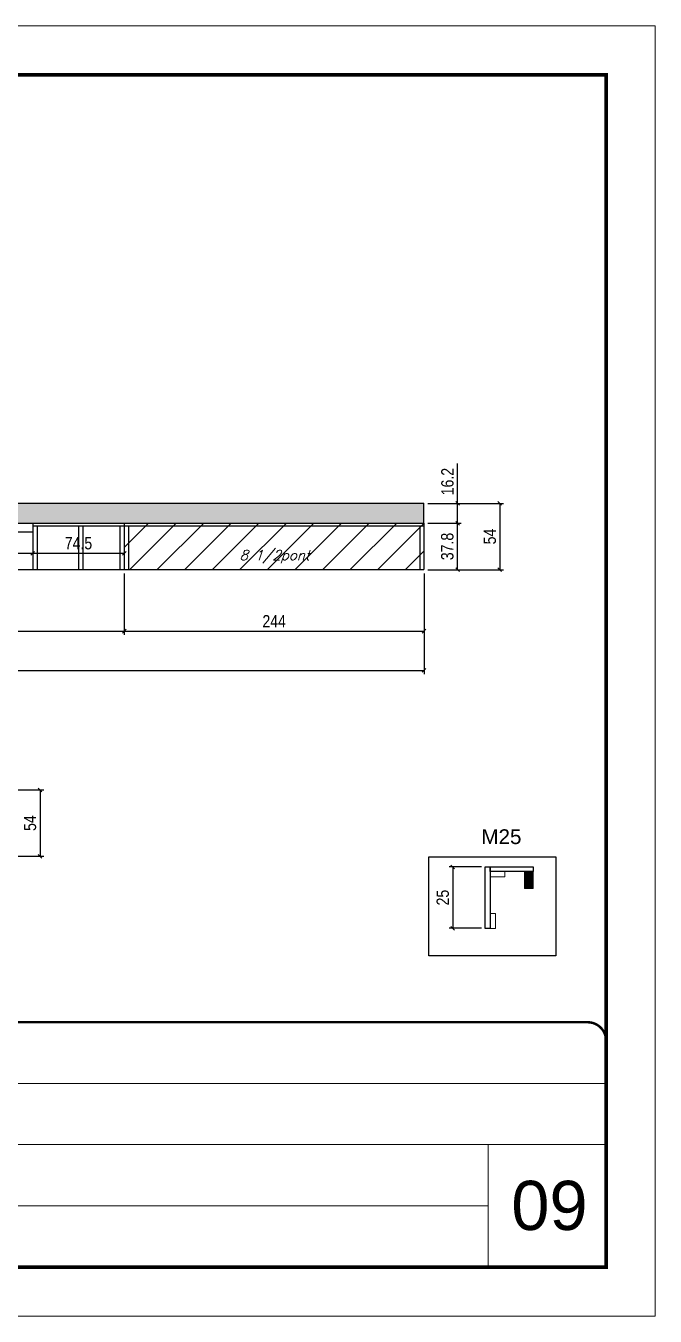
# Model space of a CAD drawing. Extents: x -21493 to -15213, y -12134 to 11887.
# Drawn here: x -20521 to -20008, y 8540 to 9590 of the extents above; entities that cross this region are included whole.
import ezdxf

# ---------------------------------------------------------------- set-up
doc = ezdxf.new("R2010")
doc.units = 0
doc.linetypes.add('CONTINUO', pattern=[0])
doc.linetypes.add('DASHED', pattern=[0.75, 0.5, -0.25])
for name, color, linetype in [('5', 5, 'Continuous'), ('COTA', 241, 'Continuous'), ('Painéis', 200, 'Continuous'), ('Reaproveitamento', 251, 'Continuous'), ('SARR_2.2x7', 40, 'Continuous'), ('SARR_3.5x7', 81, 'Continuous'), ('texto', 7, 'Continuous')]:
    doc.layers.add(name, color=color, linetype=linetype)
for name, color, linetype, lineweight in [('CARIMBO', 255, 'Continuous', 9), ('Folhas', 255, 'Continuous', 9), ('Madeira', 126, 'Continuous', 18), ('Sarr 2.2x7', 40, 'Continuous', 9), ('SARRAFO DE PRESSAO', 251, 'DASHED', 9)]:
    doc.layers.add(name, color=color, linetype=linetype, lineweight=lineweight)
doc.styles.add('ARIAL', font='arial.ttf')
doc.styles.add('COTA TECNICA', font='techl___.ttf', dxfattribs={"height": 10})
doc.styles.add('Romans', font='romans.shx')
doc.styles.get("Standard").update_dxf_attribs({"font": 'arial.ttf'})
doc.dimstyles.new('PAINEL', dxfattribs={"dimtxt": 10, "dimasz": 3, "dimexe": 3, "dimexo": 3, "dimgap": 3, "dimtad": 1, "dimdec": 1, "dimzin": 12, "dimdsep": 46, "dimtxsty": 'COTA TECNICA', "dimblk1": 'OBLIQUE', "dimblk2": 'OBLIQUE', "dimsah": 1, "dimcen": 0.9, "dimclrd": 4, "dimclre": 4, "dimclrt": 240, "dimadec": 1, "dimazin": 3, "dimtfac": 1, "dimtdec": 1, "dimtmove": 0, "dimatfit": 3, "dimfxl": 1, "dimtolj": 1, "dimtzin": 12, "dimarcsym": 0})

# ---------------------------------------------------------------- blocks, each defined once
blk = doc.blocks.new('_Oblique')
at = {"color": 0, "linetype": 'ByBlock', "lineweight": -2}
blk.add_line((-0.5, -0.5), (0.5, 0.5), dxfattribs=at)
blk = doc.blocks.new('*D92')
at = {"layer": 'COTA', "color": 4, "lineweight": -2, "ltscale": 25, "transparency": 16777216}
for p, q in [((-20193.6, 9185.3), (-20166.3, 9185.3)), ((-20169.3, 9147.5), (-20169.3, 9185.3)), ((-20193.6, 9147.5), (-20166.3, 9147.5))]:
    blk.add_line(p, q, dxfattribs=at)
at = {"layer": 'Defpoints', "color": 0, "ltscale": 25, "transparency": 16777216}
for p in [(-20196.6, 9185.3), (-20169.3, 9185.3), (-20196.6, 9147.5)]:
    blk.add_point(p, dxfattribs=at)
at = {"layer": 'COTA', "color": 4, "lineweight": -2, "ltscale": 25, "transparency": 16777216, "xscale": 3, "yscale": 3, "zscale": 3}
for p, rotation in [((-20169.3, 9185.3), 90), ((-20169.3, 9147.5), 270)]:
    blk.add_blockref('_Oblique', p, dxfattribs=dict(at, rotation=rotation))
at = {"layer": 'COTA', "color": 240, "ltscale": 25, "transparency": 16777216, "insert": (-20177.6, 9166.4), "char_height": 10, "attachment_point": 5, "rotation": 90, "style": 'COTA TECNICA'}
blk.add_mtext('\\A1;37.8', dxfattribs=at)
blk = doc.blocks.new('*D93')
at = {"layer": 'COTA', "color": 4, "lineweight": -2, "ltscale": 25, "transparency": 16777216}
for p, q in [((-20169.3, 9201.5), (-20169.3, 9233.8)), ((-20193.6, 9201.5), (-20166.3, 9201.5)), ((-20169.3, 9185.3), (-20169.3, 9201.5)), ((-20193.6, 9185.3), (-20166.3, 9185.3))]:
    blk.add_line(p, q, dxfattribs=at)
at = {"layer": 'Defpoints', "color": 0, "ltscale": 25, "transparency": 16777216}
for p in [(-20196.6, 9201.5), (-20169.3, 9201.5), (-20196.6, 9185.3)]:
    blk.add_point(p, dxfattribs=at)
at = {"layer": 'COTA', "color": 4, "lineweight": -2, "ltscale": 25, "transparency": 16777216, "xscale": 3, "yscale": 3, "zscale": 3}
for p, rotation in [((-20169.3, 9201.5), 90), ((-20169.3, 9185.3), 270)]:
    blk.add_blockref('_Oblique', p, dxfattribs=dict(at, rotation=rotation))
at = {"layer": 'COTA', "color": 240, "ltscale": 25, "transparency": 16777216, "insert": (-20177.5, 9219.2), "char_height": 10, "attachment_point": 5, "rotation": 90, "style": 'COTA TECNICA'}
blk.add_mtext('\\A1;16.2', dxfattribs=at)
blk = doc.blocks.new('*D707')
at = {"layer": 'Defpoints', "color": 0, "linetype": 'ByBlock', "transparency": 16777216}
for p in [(-20146.8, 8905.7), (-20173.2, 8855.7), (-20146.8, 8855.7)]:
    blk.add_point(p, dxfattribs=at)
at = {"layer": 'Sarr 2.2x7', "color": 4, "linetype": 'ByBlock', "lineweight": -2, "transparency": 16777216}
for p, q in [((-20149.8, 8905.7), (-20176.2, 8905.7)), ((-20173.2, 8905.7), (-20173.2, 8855.7)), ((-20149.8, 8855.7), (-20176.2, 8855.7))]:
    blk.add_line(p, q, dxfattribs=at)
at = {"layer": 'Sarr 2.2x7', "color": 4, "linetype": 'ByBlock', "lineweight": -2, "transparency": 16777216, "xscale": 3, "yscale": 3, "zscale": 3}
for p, rotation in [((-20173.2, 8905.7), 90), ((-20173.2, 8855.7), 270)]:
    blk.add_blockref('_Oblique', p, dxfattribs=dict(at, rotation=rotation))
at = {"layer": 'Sarr 2.2x7', "color": 240, "linetype": 'ByBlock', "transparency": 16777216, "insert": (-20181.3, 8880.7), "char_height": 10, "attachment_point": 5, "rotation": 90, "style": 'COTA TECNICA'}
blk.add_mtext('\\A1;25', dxfattribs=at)
blk = doc.blocks.new('*D94')
at = {"layer": 'COTA', "color": 4, "lineweight": -2, "ltscale": 25, "transparency": 16777216}
for p, q in [((-21294.2, 9144.5), (-21294.2, 9062.6)), ((-20196.6, 9144.5), (-20196.6, 9062.6)), ((-21294.2, 9065.6), (-20196.6, 9065.6))]:
    blk.add_line(p, q, dxfattribs=at)
at = {"layer": 'Defpoints', "color": 0, "ltscale": 25, "transparency": 16777216}
for p in [(-21294.2, 9147.5), (-20196.6, 9147.5), (-20196.6, 9065.6)]:
    blk.add_point(p, dxfattribs=at)
at = {"layer": 'COTA', "color": 4, "lineweight": -2, "ltscale": 25, "transparency": 16777216, "xscale": 3, "yscale": 3, "zscale": 3, "rotation": 180}
blk.add_blockref('_Oblique', (-21294.2, 9065.6), dxfattribs=at)
at = {"layer": 'COTA', "color": 4, "lineweight": -2, "ltscale": 25, "transparency": 16777216, "xscale": 3, "yscale": 3, "zscale": 3}
blk.add_blockref('_Oblique', (-20196.6, 9065.6), dxfattribs=at)
at = {"layer": 'COTA', "color": 240, "ltscale": 25, "transparency": 16777216, "insert": (-20745.4, 9073.7), "char_height": 10, "attachment_point": 5, "style": 'COTA TECNICA'}
blk.add_mtext('\\A1;1097.6', dxfattribs=at)
blk = doc.blocks.new('*D96')
at = {"layer": 'COTA', "color": 4, "lineweight": -2, "ltscale": 25, "transparency": 16777216}
for p, q in [((-20193.6, 9201.5), (-20131.9, 9201.5)), ((-20134.9, 9201.5), (-20134.9, 9147.5)), ((-20193.6, 9147.5), (-20131.9, 9147.5))]:
    blk.add_line(p, q, dxfattribs=at)
at = {"layer": 'Defpoints', "color": 0, "ltscale": 25, "transparency": 16777216}
for p in [(-20196.6, 9201.5), (-20196.6, 9147.5), (-20134.9, 9147.5)]:
    blk.add_point(p, dxfattribs=at)
at = {"layer": 'COTA', "color": 4, "lineweight": -2, "ltscale": 25, "transparency": 16777216, "xscale": 3, "yscale": 3, "zscale": 3}
for p, rotation in [((-20134.9, 9201.5), 90), ((-20134.9, 9147.5), 270)]:
    blk.add_blockref('_Oblique', p, dxfattribs=dict(at, rotation=rotation))
at = {"layer": 'COTA', "color": 240, "ltscale": 25, "transparency": 16777216, "insert": (-20143, 9174.5), "char_height": 10, "attachment_point": 5, "rotation": 90, "style": 'COTA TECNICA'}
blk.add_mtext('\\A1;54', dxfattribs=at)
blk = doc.blocks.new('*D714')
at = {"layer": 'COTA', "color": 4, "lineweight": -2, "ltscale": 25, "transparency": 16777216}
for p, q in [((-20684.6, 9144.5), (-20684.6, 9094.5)), ((-20440.6, 9144.5), (-20440.6, 9094.5)), ((-20684.6, 9097.5), (-20440.6, 9097.5))]:
    blk.add_line(p, q, dxfattribs=at)
at = {"layer": 'Defpoints', "color": 0, "ltscale": 25, "transparency": 16777216}
for p in [(-20684.6, 9147.5), (-20440.6, 9147.5), (-20440.6, 9097.5)]:
    blk.add_point(p, dxfattribs=at)
at = {"layer": 'COTA', "color": 4, "lineweight": -2, "ltscale": 25, "transparency": 16777216, "xscale": 3, "yscale": 3, "zscale": 3, "rotation": 180}
blk.add_blockref('_Oblique', (-20684.6, 9097.5), dxfattribs=at)
at = {"layer": 'COTA', "color": 4, "lineweight": -2, "ltscale": 25, "transparency": 16777216, "xscale": 3, "yscale": 3, "zscale": 3}
blk.add_blockref('_Oblique', (-20440.6, 9097.5), dxfattribs=at)
at = {"layer": 'COTA', "color": 240, "ltscale": 25, "transparency": 16777216, "insert": (-20562.6, 9105.6), "char_height": 10, "attachment_point": 5, "style": 'COTA TECNICA'}
blk.add_mtext('\\A1;244', dxfattribs=at)
blk = doc.blocks.new('*D715')
at = {"layer": 'COTA', "color": 4, "lineweight": -2, "ltscale": 25, "transparency": 16777216}
for p, q in [((-20440.6, 9144.5), (-20440.6, 9094.5)), ((-20196.6, 9144.5), (-20196.6, 9094.5)), ((-20440.6, 9097.5), (-20196.6, 9097.5))]:
    blk.add_line(p, q, dxfattribs=at)
at = {"layer": 'Defpoints', "color": 0, "ltscale": 25, "transparency": 16777216}
for p in [(-20440.6, 9147.5), (-20196.6, 9147.5), (-20196.6, 9097.5)]:
    blk.add_point(p, dxfattribs=at)
at = {"layer": 'COTA', "color": 4, "lineweight": -2, "ltscale": 25, "transparency": 16777216, "xscale": 3, "yscale": 3, "zscale": 3, "rotation": 180}
blk.add_blockref('_Oblique', (-20440.6, 9097.5), dxfattribs=at)
at = {"layer": 'COTA', "color": 4, "lineweight": -2, "ltscale": 25, "transparency": 16777216, "xscale": 3, "yscale": 3, "zscale": 3}
blk.add_blockref('_Oblique', (-20196.6, 9097.5), dxfattribs=at)
at = {"layer": 'COTA', "color": 240, "ltscale": 25, "transparency": 16777216, "insert": (-20318.6, 9105.6), "char_height": 10, "attachment_point": 5, "style": 'COTA TECNICA'}
blk.add_mtext('\\A1;244', dxfattribs=at)
blk = doc.blocks.new('*D717')
at = {"layer": 'COTA', "color": 4, "lineweight": -2, "ltscale": 25, "transparency": 16777216}
for p, q in [((-20605.1, 9182.3), (-20605.1, 9157.9)), ((-20515.1, 9182.3), (-20515.1, 9157.9)), ((-20605.1, 9160.9), (-20515.1, 9160.9))]:
    blk.add_line(p, q, dxfattribs=at)
at = {"layer": 'Defpoints', "color": 0, "ltscale": 25, "transparency": 16777216}
for p in [(-20605.1, 9185.3), (-20515.1, 9185.3), (-20515.1, 9160.9)]:
    blk.add_point(p, dxfattribs=at)
at = {"layer": 'COTA', "color": 4, "lineweight": -2, "ltscale": 25, "transparency": 16777216, "xscale": 3, "yscale": 3, "zscale": 3, "rotation": 180}
blk.add_blockref('_Oblique', (-20605.1, 9160.9), dxfattribs=at)
at = {"layer": 'COTA', "color": 4, "lineweight": -2, "ltscale": 25, "transparency": 16777216, "xscale": 3, "yscale": 3, "zscale": 3}
blk.add_blockref('_Oblique', (-20515.1, 9160.9), dxfattribs=at)
at = {"layer": 'COTA', "color": 240, "ltscale": 25, "transparency": 16777216, "insert": (-20560.1, 9169), "char_height": 10, "attachment_point": 5, "style": 'COTA TECNICA'}
blk.add_mtext('\\A1;90', dxfattribs=at)
blk = doc.blocks.new('*D723')
at = {"layer": 'COTA', "color": 4, "lineweight": -2, "ltscale": 25, "transparency": 16777216}
for p, q in [((-20515.1, 9182.3), (-20515.1, 9157.9)), ((-20440.6, 9182.3), (-20440.6, 9157.9)), ((-20515.1, 9160.9), (-20440.6, 9160.9))]:
    blk.add_line(p, q, dxfattribs=at)
at = {"layer": 'Defpoints', "color": 0, "ltscale": 25, "transparency": 16777216}
for p in [(-20515.1, 9185.3), (-20440.6, 9185.3), (-20440.6, 9160.9)]:
    blk.add_point(p, dxfattribs=at)
at = {"layer": 'COTA', "color": 4, "lineweight": -2, "ltscale": 25, "transparency": 16777216, "xscale": 3, "yscale": 3, "zscale": 3, "rotation": 180}
blk.add_blockref('_Oblique', (-20515.1, 9160.9), dxfattribs=at)
at = {"layer": 'COTA', "color": 4, "lineweight": -2, "ltscale": 25, "transparency": 16777216, "xscale": 3, "yscale": 3, "zscale": 3}
blk.add_blockref('_Oblique', (-20440.6, 9160.9), dxfattribs=at)
at = {"layer": 'COTA', "color": 240, "ltscale": 25, "transparency": 16777216, "insert": (-20477.9, 9169), "char_height": 10, "attachment_point": 5, "style": 'COTA TECNICA'}
blk.add_mtext('\\A1;74.5', dxfattribs=at)
blk = doc.blocks.new('*D737')
at = {"layer": 'COTA', "color": 4, "lineweight": -2, "ltscale": 25, "transparency": 16777216}
for p, q in [((-20545.6, 8968.3), (-20506.2, 8968.3)), ((-20509.2, 8968.3), (-20509.2, 8914.3)), ((-20545.6, 8914.3), (-20506.2, 8914.3))]:
    blk.add_line(p, q, dxfattribs=at)
at = {"layer": 'Defpoints', "color": 0, "ltscale": 25, "transparency": 16777216}
for p in [(-20548.6, 8968.3), (-20548.6, 8914.3), (-20509.2, 8914.3)]:
    blk.add_point(p, dxfattribs=at)
at = {"layer": 'COTA', "color": 4, "lineweight": -2, "ltscale": 25, "transparency": 16777216, "xscale": 3, "yscale": 3, "zscale": 3}
for p, rotation in [((-20509.2, 8968.3), 90), ((-20509.2, 8914.3), 270)]:
    blk.add_blockref('_Oblique', p, dxfattribs=dict(at, rotation=rotation))
at = {"layer": 'COTA', "color": 240, "ltscale": 25, "transparency": 16777216, "insert": (-20517.3, 8941.3), "char_height": 10, "attachment_point": 5, "rotation": 90, "style": 'COTA TECNICA'}
blk.add_mtext('\\A1;54', dxfattribs=at)
blk = doc.blocks.new('9999999999')
at = {"color": 30, "linetype": 'CONTINUO'}
for p, q in [((98564.6, 34379.6), (99584, 34379.6)), ((98564.6, 34329.8), (99488, 34329.8)), ((99584, 34329.8), (99488, 34329.8)), ((99488, 34329.8), (99488, 34230.2)), ((98564.6, 34280), (99488, 34280))]:
    blk.add_line(p, q, dxfattribs=at)
at = {"color": 30, "linetype": 'CONTINUO', "const_width": 2}
blk.add_lwpolyline([(99584, 34230.2), (99584, 34414.4, 0.414214), (99569, 34429.4), (98229, 34429.4, 0.414214), (98214, 34414.4), (98214, 34245.2, 0.414214), (98229, 34230.2), (99584, 34230.2)], format="xyb", dxfattribs=at)
at = {"layer": 'Folhas'}
blk.add_lwpolyline([(98139, 34190.2), (99624, 34190.2), (99624, 35240.2), (98139, 35240.2)], close=True, dxfattribs=at)
at = {"layer": 'Folhas', "color": 30, "const_width": 3}
blk.add_lwpolyline([(98214, 34230.2), (99584, 34230.2), (99584, 35200.2), (98214, 35200.2)], close=True, dxfattribs=at)

msp = doc.modelspace()

# ---------------------------------------------------------------- hatches: boundary and pattern name
at = {"layer": 'COTA', "ltscale": 25}
h = msp.add_hatch(dxfattribs=at)
h.set_pattern_fill('AR-CONC', color=256, scale=0.03)
h.set_pattern_definition([(50, (-163399.1976, -21449.967), (5.46554007, -0.47817257), [0.5715, -6.2865]), (355, (-163399.1976, -21449.967), (-1.05730264, 5.73170536), [0.4572, -5.02921753]), (100.4514447, (-163398.742, -21450.007), (4.40823741, 5.25353256), [0.48570026, -5.34270734]), (46.1842, (-163399.1976, -21448.443), (8.13237123, -1.26126984), [0.85725, -9.42975]), (96.6355576, (-163398.52, -21448.548), (7.12212402, 7.42278374), [0.7285507, -8.01406824]), (351.184151, (-163399.198, -21448.443), (7.122124, 7.42278374), [0.685799, -7.54379196]), (21, (-163398.4356, -21448.824), (4.54843174, -3.06795595), [0.5715, -6.2865]), (326, (-163398.4356, -21448.824), (1.85406085, 5.52563898), [0.4572, -5.0292]), (71.451445, (-163398.0566, -21449.0796), (6.40249258, 2.45768307), [0.48570026, -5.34269813]), (37.5, (-163399.1976, -21449.9669), (0.092658098, 2.536651166), [0, -4.96824, 0, -5.1054, 0, -5.04825]), (7.5, (-163399.1976, -21449.967), (2.004589875, 3.005417245), [0, -2.91084, 0, -4.85394, 0, -1.92405]), (327.5, (-163400.8969, -21449.9669), (4.067717855, -0.17186232), [0, -1.905, 0, -5.9436, 0, -7.8867]), (317.5, (-163401.659, -21449.967), (4.44387544, 0.76279473), [0, -2.4765, 0, -3.94716, 0, -5.6007])])
h.paths.add_polyline_path([(-21095.21, 9201.55), (-21294.21, 9201.55), (-21294.21, 9185.35), (-21073.24, 9185.35), (-21073.24, 9157.55), (-21035.24, 9157.55), (-21035.24, 9185.35), (-20684.64, 9185.35), (-20605.14, 9185.35), (-20515.14, 9185.35), (-20196.64, 9185.35), (-20196.64, 9201.55), (-20515.14, 9201.55), (-20605.14, 9201.55), (-20684.64, 9201.55), (-21005.21, 9201.55)])
at = {"layer": 'Madeira'}
h = msp.add_hatch(dxfattribs=at)
h.set_pattern_fill('ANSI31', color=256, scale=0.2, angle=270, style=0)
h.set_pattern_definition([(315, (-3541.8129, -4446.0642), (0.449012806, 0.449012806), [])])
h.paths.add_polyline_path([(-20107.83, 8902.07), (-20114.83, 8902.07), (-20114.83, 8888.07), (-20107.83, 8888.07)])
at = {"layer": 'Reaproveitamento', "linetype": 'ByBlock'}
h = msp.add_hatch(dxfattribs=at)
h.set_pattern_fill('ANSI31', color=256, scale=5)
h.set_pattern_definition([(45, (-163399.198, -21449.967), (-11.2253202, 11.2253202), [])])
h.paths.add_polyline_path([(-20440.64, 9185.35), (-20440.64, 9147.55), (-20196.64, 9147.55), (-20196.64, 9185.35)])

# ---------------------------------------------------------------- linework, layer by layer
at = {"linetype": 'ByBlock'}
msp.add_lwpolyline([(-20192.74, 8913.82), (-20089.31, 8913.82), (-20089.31, 8833.28), (-20192.74, 8833.28)], close=True, dxfattribs=at)
at = {"layer": 'COTA', "ltscale": 25}
for p, q in [((-20605.14, 9201.55), (-20515.14, 9201.55)), ((-20515.14, 9201.55), (-20196.64, 9201.55)), ((-20196.64, 9185.35), (-20196.64, 9201.55))]:
    msp.add_line(p, q, dxfattribs=at)
at = {"layer": 'Madeira'}
msp.add_lwpolyline([(-20107.83, 8902.07), (-20114.83, 8902.07), (-20114.83, 8888.07), (-20107.83, 8888.07)], close=True, dxfattribs=at)
at = {"layer": 'Painéis'}
for p, q in [((-20605.14, 9185.35), (-20515.14, 9185.35)), ((-20515.14, 9185.35), (-20196.64, 9185.35)), ((-20605.14, 9147.55), (-20196.64, 9147.55)), ((-20515.14, 9147.55), (-20196.64, 9147.55))]:
    msp.add_line(p, q, dxfattribs=at)
at = {"layer": 'Painéis', "ltscale": 25}
for p, q in [((-20440.64, 9185.35), (-20440.64, 9147.55)), ((-20196.64, 9185.35), (-20196.64, 9147.55))]:
    msp.add_line(p, q, dxfattribs=at)
at = {"layer": 'Painéis'}
msp.add_lwpolyline([(-20142.79, 8855.67), (-20146.79, 8855.67), (-20146.79, 8905.67), (-20142.79, 8905.67)], close=True, dxfattribs=at)
at = {"layer": 'Painéis', "linetype": 'ByBlock'}
msp.add_lwpolyline([(-20142.79, 8905.67), (-20107.85, 8905.67), (-20107.85, 8902.07), (-20142.79, 8902.07), (-20142.79, 8905.67)], dxfattribs=at)
at = {"layer": 'Sarr 2.2x7', "linetype": 'ByBlock'}
for points in [[(-20142.79, 8902.07), (-20130.79, 8902.07), (-20130.79, 8897.67), (-20142.79, 8897.67), (-20142.79, 8902.07)], [(-20142.79, 8855.67), (-20142.79, 8867.67), (-20138.39, 8867.67), (-20138.39, 8855.67), (-20142.79, 8855.67)]]:
    msp.add_lwpolyline(points, dxfattribs=at)
at = {"layer": 'SARR_2.2x7', "linetype": 'Continuous'}
for p, q in [((-20605.14, 9178.35), (-20515.14, 9178.35)), ((-20515.14, 9183.15), (-20196.64, 9183.15))]:
    msp.add_line(p, q, dxfattribs=at)
at = {"layer": 'SARR_3.5x7'}
for p, q in [((-20515.14, 9185.35), (-20515.14, 9147.55)), ((-20511.64, 9183.15), (-20511.64, 9147.55)), ((-20477.81, 9183.15), (-20477.81, 9147.55)), ((-20474.31, 9183.15), (-20474.31, 9147.55)), ((-20444.14, 9183.15), (-20444.14, 9147.55)), ((-20437.14, 9183.15), (-20437.14, 9147.55)), ((-20200.14, 9183.15), (-20200.14, 9147.55))]:
    msp.add_line(p, q, dxfattribs=at)

# ---------------------------------------------------------------- block references
at = {"layer": 'SARRAFO DE PRESSAO', "color": 6, "linetype": 'ByBlock'}
msp.add_blockref('9999999999', (-119632.39, -25650.12), dxfattribs=at)

# ---------------------------------------------------------------- texts
at = {"layer": '5', "color": 7, "linetype": 'Continuous'}
msp.add_text('M25', height=12, rotation=359.99996, dxfattribs=at).set_placement((-20149.9, 8924.27))
at = {"layer": 'CARIMBO', "style": 'ARIAL'}
msp.add_text('09', height=40, dxfattribs=at).set_placement((-20125.55, 8610.23))
at = {"layer": 'texto', "color": 2, "insert": (-20318.25, 9158.06), "char_height": 8, "attachment_point": 5, "style": 'Romans'}
msp.add_mtext('{\\Q19;\\C256;8 1/2pont}', dxfattribs=at)

# ---------------------------------------------------------------- dimensions: what is measured, and where the dimension line sits
at = {"layer": 'COTA', "ltscale": 25}
for base, p1, p2, picture, middle in [((-20169.35, 9201.55), (-20196.64, 9185.35), (-20196.64, 9201.55), '*D93', (-20177.45, 9219.17)), ((-20134.85, 9147.55), (-20196.64, 9201.55), (-20196.64, 9147.55), '*D96', (-20142.96, 9174.55)), ((-20169.35, 9185.35), (-20196.64, 9147.55), (-20196.64, 9185.35), '*D92', (-20177.59, 9166.45)), ((-20509.21, 8914.29), (-20548.59, 8968.29), (-20548.59, 8914.29), '*D737', (-20517.32, 8941.29))]:
    dim = msp.add_linear_dim(base=base, p1=p1, p2=p2, angle=90, dimstyle='PAINEL', dxfattribs=at)
    dim.commit()
    dim.dimension.update_dxf_attribs({"geometry": picture, "text_midpoint": middle})
for base, p1, p2, picture, middle in [((-20515.14, 9160.88), (-20605.14, 9185.35), (-20515.14, 9185.35), '*D717', (-20560.14, 9169.01)), ((-20440.64, 9160.88), (-20515.14, 9185.35), (-20440.64, 9185.35), '*D723', (-20477.89, 9168.99)), ((-20440.64, 9097.48), (-20684.64, 9147.55), (-20440.64, 9147.55), '*D714', (-20562.64, 9105.55)), ((-20196.64, 9097.48), (-20440.64, 9147.55), (-20196.64, 9147.55), '*D715', (-20318.64, 9105.55))]:
    dim = msp.add_linear_dim(base=base, p1=p1, p2=p2, dimstyle='PAINEL', override={"dimtmove": 1}, dxfattribs=at)
    dim.commit()
    dim.dimension.update_dxf_attribs({"geometry": picture, "text_midpoint": middle})
dim = msp.add_linear_dim(base=(-20196.64, 9065.56), p1=(-21294.21, 9147.55), p2=(-20196.64, 9147.55), dimstyle='PAINEL', dxfattribs=at)
dim.commit()
dim.dimension.update_dxf_attribs({"geometry": '*D94', "text_midpoint": (-20745.43, 9073.69)})
at = {"layer": 'Sarr 2.2x7', "linetype": 'ByBlock'}
dim = msp.add_linear_dim(base=(-20173.23, 8855.67), p1=(-20146.79, 8905.67), p2=(-20146.79, 8855.67), angle=90, dimstyle='PAINEL', override={"dimlfac": 0.5}, dxfattribs=at)
dim.commit()
dim.dimension.update_dxf_attribs({"geometry": '*D707', "text_midpoint": (-20181.34, 8880.67)})

doc.saveas('drawing.dxf')
